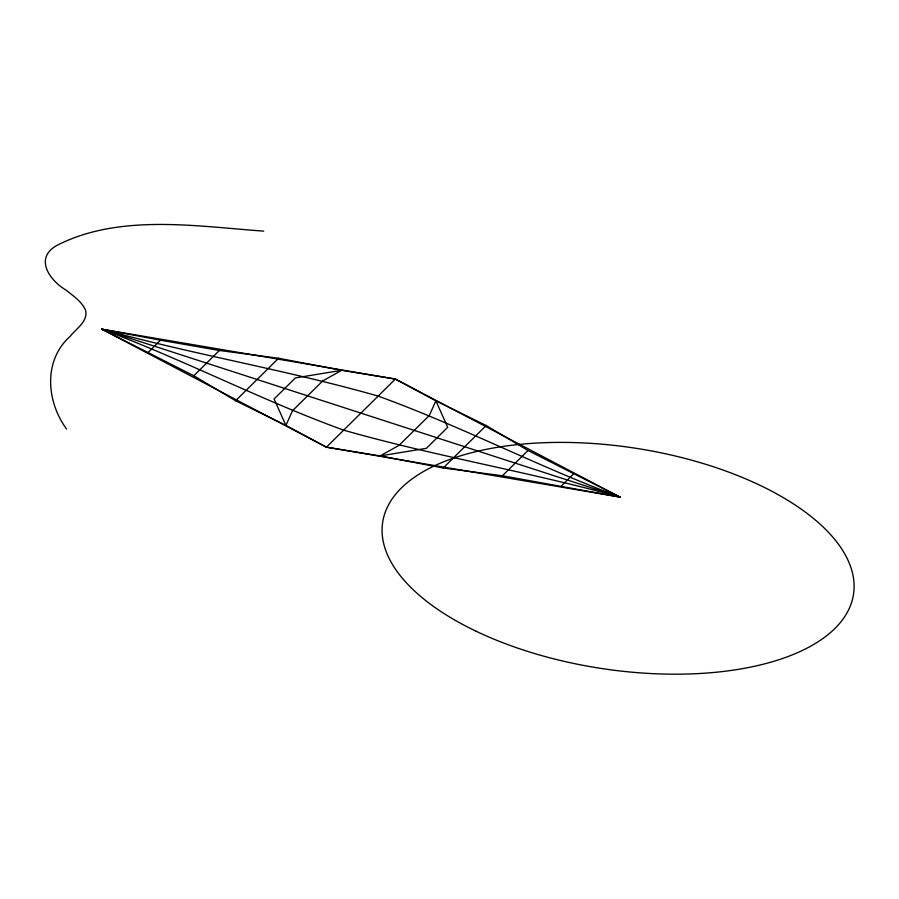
<?xml version="1.0" encoding="UTF-8"?>
<svg xmlns="http://www.w3.org/2000/svg" width="899" height="899" viewBox="0 0 899 899"><rect width="100%" height="100%" fill="white"/><g stroke="black" fill="none" stroke-linecap="round" stroke-linejoin="round"><path stroke-width="1.35" d="M148.335 352.228L160.516 340.193L219.378 350.486L278.611 358.252L341.721 370.321L395.38 379.063L619.939 497.057L326.416 447.174L101.857 329.18L395.38 379.063L435.869 400.819L486.19 425.519L527.994 450.5L619.939 497.057L502.417 475.751L443.196 467.986L380.075 455.928L326.416 447.174L285.927 425.418L235.605 400.718L193.802 375.737L101.857 329.18L160.516 340.193M193.802 375.737L219.378 350.486M235.605 400.718L278.611 358.252M326.416 447.174L395.38 379.063M443.196 467.986L486.19 425.519M502.417 475.751L527.994 450.5M561.279 486.044L573.461 474.009M263.733 231.133C196.802 226.346 119.938 213.479 57.491 245.101C33.533 257.822 49.602 280.6 66.234 290.22C73.235 295.985 81.449 301.266 85.371 309.773C88.855 321.134 75.954 328.697 70.167 336.383C43.051 360.342 46.4 401.729 66.593 429.059M101.857 329.18C193.229 354.532 286.983 370.051 378.142 396.088C460.31 425.89 538.007 466.525 619.939 497.057C528.567 471.705 434.813 456.198 343.654 430.149C261.485 400.358 183.789 359.712 101.857 329.18L619.939 497.057M292.478 410.776L285.927 425.418L274.083 398.965L295.389 377.917L341.721 370.321L322.719 380.918L292.478 410.776M435.869 400.819L429.317 415.462L399.077 445.331L380.075 455.928L426.407 448.32L447.713 427.272L435.869 400.819M476.268 631.312A238.156 111.442 8.7 0 0 852.376 599.723A238.156 111.442 8.7 0 0 525.612 443.836A238.156 111.442 8.7 0 0 476.268 631.312"/></g></svg>
